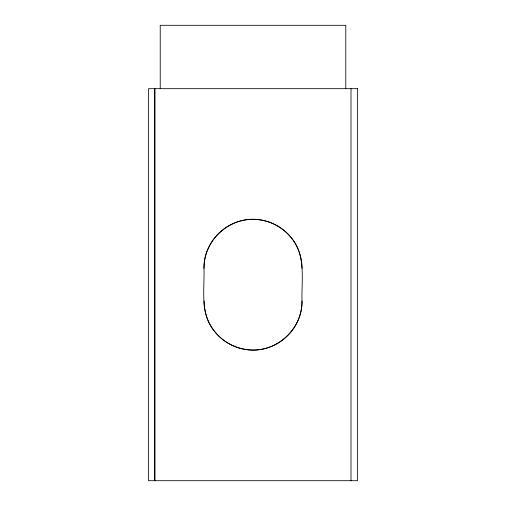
<?xml version="1.0" encoding="UTF-8"?>
<svg xmlns="http://www.w3.org/2000/svg" width="506" height="506" viewBox="0 0 506 506"><rect width="100%" height="100%" fill="white"/><g stroke="black" fill="none" stroke-linecap="round" stroke-linejoin="round"><path stroke-width="0.76" d="M204 268.357C203.241 239.781 231.166 215.297 259.395 219.768C272.139 221.495 284.011 228.351 291.88 238.522C306.143 256.125 301.38 280.273 302.006 301.026C302.759 329.596 274.834 354.086 246.605 349.608C233.861 347.881 221.989 341.025 214.127 330.854C199.857 313.252 204.62 289.103 204 268.357A49 49 0 0 1 253 219.351A49 49 0 0 1 302.006 268.357M351.006 88.676L351.006 480.7M345.781 88.676L345.781 25.3L160.219 25.3L160.219 88.676M154.994 88.676L154.994 480.7M154.482 88.676L154.482 480.7M302.006 301.026A49 49 0 0 1 253 350.025A49 49 0 0 1 204 301.026M357.54 88.676L148.46 88.676L148.46 480.7L357.54 480.7L357.54 88.676"/></g></svg>
